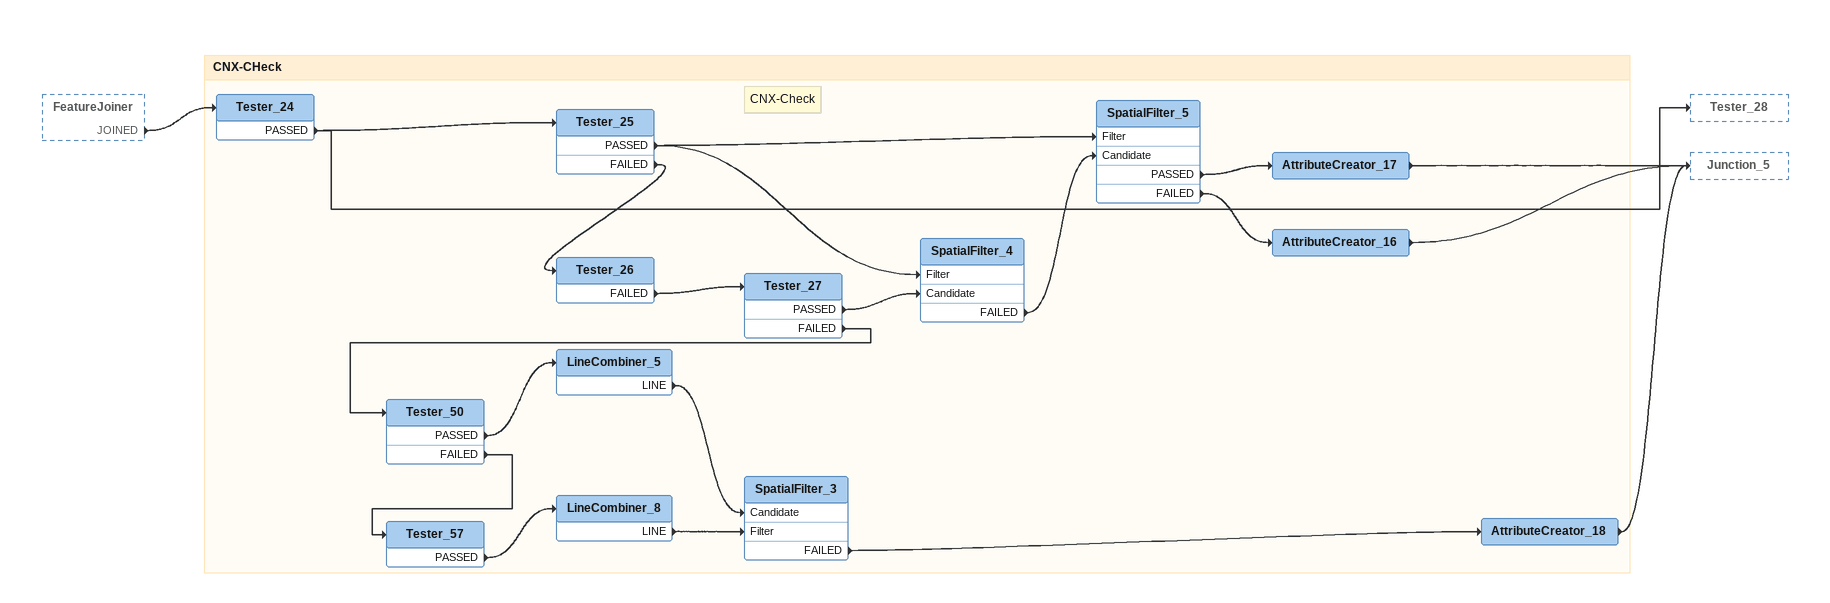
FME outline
FeatureJoiner [outside]
    JOINED -> Tester_24

Bookmark: CNX-CHeck
Tester_24
    PASSED -> Tester_25
    PASSED -> Tester_28
Tester_25
    PASSED -> SpatialFilter_4 [Filter]
    PASSED -> SpatialFilter_5 [Filter]
    FAILED -> Tester_26
Tester_26
    FAILED -> Tester_27
Note: CNX-Check
Tester_27
    PASSED -> SpatialFilter_4 [Candidate]
    FAILED -> Tester_50
SpatialFilter_4
    FAILED -> SpatialFilter_5 [Candidate]
SpatialFilter_5
    PASSED -> AttributeCreator_17
    FAILED -> AttributeCreator_16
AttributeCreator_17
    -> Junction_5
AttributeCreator_16
    -> Junction_5
Tester_50
    PASSED -> LineCombiner_5
    FAILED -> Tester_57
LineCombiner_5
    LINE -> SpatialFilter_3 [Candidate]
Tester_57
    PASSED -> LineCombiner_8
LineCombiner_8
    LINE -> SpatialFilter_3 [Filter]
SpatialFilter_3
    FAILED -> AttributeCreator_18
AttributeCreator_18
    -> Junction_5
